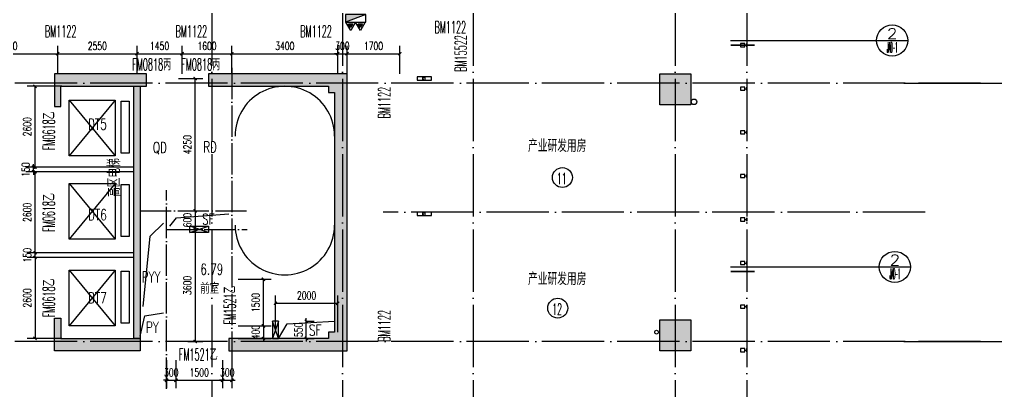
# Model space of a CAD drawing. Extents: x 1980812 to 2578970, y -669191 to 284498.
# Drawn here: x 2022190 to 2053559, y 176668 to 188584 of the extents above; entities that cross this region are included whole.
import ezdxf
from ezdxf.enums import TextEntityAlignment as Align

# ---------------------------------------------------------------- set-up
doc = ezdxf.new("R2010")
doc.units = 0
doc.header["$LTSCALE"] = 1000
doc.header["$MEASUREMENT"] = 0
doc.linetypes.add('DOTE', pattern=[2.42, 2, -0.2, 0.02, -0.2])
for name, color, linetype in [('0-文字（管井）', 53, 'Continuous'), ('0-文字（防火门)', 22, 'Continuous'), ('AXIS', 3, 'Continuous'), ('COLU', 6, 'Continuous'), ('COLU_HATCH', 251, 'Continuous'), ('DIM_SYMB', 3, 'Continuous'), ('dote', 1, 'DOTE'), ('DQ-L', 2, 'Continuous'), ('DQ2', 2, 'Continuous'), ('EQUIP_地漏', 255, 'Continuous'), ('EQUIP_消火栓', 255, 'Continuous'), ('STAIR', 2, 'Continuous'), ('VALVE_喷淋', 255, 'Continuous'), ('VPIPE-雨水', 140, 'Continuous'), ('WALL', 4, 'Continuous'), ('WINDOW', 2, 'Continuous'), ('房号', 231, 'Continuous'), ('房间名称', 7, 'Continuous'), ('看线', 66, 'Continuous'), ('空线', 3, 'Continuous'), ('窗户分隔', 133, 'Continuous'), ('节点', 3, 'Continuous'), ('详细标注', 231, 'Continuous'), ('门窗编号', 56, 'Continuous'), ('门窗编号（回迁图纸）', 56, 'Continuous')]:
    doc.layers.add(name, color=color, linetype=linetype)
doc.styles.add('_TCH_DIM_T3', font='SIMPLEX', dxfattribs={"width": 0.705882, "bigfont": 'GBCBIG'})
doc.styles.add('COMP', font='COMPLEX.shx', dxfattribs={"bigfont": 'hztxt'})
doc.styles.add('D8', font='txtw.shx', dxfattribs={"width": 0.7, "bigfont": 'hztxtw.shx'})
doc.styles.add('HZF', font='ROMANS2', dxfattribs={"width": 0.7, "bigfont": 'HZDF2'})
doc.styles.add('HZTXTW', font='txtw.shx', dxfattribs={"width": 0.6, "bigfont": 'hztxtw.shx'})
doc.dimstyles.new('_TCH_ARCH&&100', dxfattribs={"dimtxt": 255, "dimasz": 100, "dimexe": 250, "dimexo": 300, "dimgap": 122.5, "dimtad": 1, "dimdec": 0, "dimzin": 0, "dimdsep": 46, "dimtxsty": '_TCH_DIM_T3', "dimblk": 'ARCHTICK', "dimcen": 0.09, "dimclrt": 7, "dimazin": 2, "dimtfac": 1, "dimtdec": 0, "dimtix": 1, "dimtmove": 2, "dimatfit": 3, "dimfxl": 1, "dimtolj": 1, "dimtzin": 0, "dimarcsym": 0})

# ---------------------------------------------------------------- blocks, each defined once
blk = doc.blocks.new('_index')
blk.add_line((-0.5, 0), (0.5, 0))
blk.add_circle((0, 0), 0.5)
at = {"style": 'COMP'}
for tag, width, p, p2 in [('1', 2.333333, (-0.17, 0.05), (0.17, 0.05)), ('-', 1.166667, (-0.17, -0.39), (0.17, -0.39))]:
    blk.add_attdef(tag, text='', height=0.34, dxfattribs=dict(at, width=width)).set_placement(p, p2, align=Align.FIT)
blk = doc.blocks.new('A$C28812CA5')
at = {"layer": '房间名称', "style": 'HZTXTW', "width": 0.6}
for p in [(42805, -9712), (42805, -13987)]:
    blk.add_text('产业研发用房', height=400, rotation=0.0006, dxfattribs=at).set_placement(p, align=Align.MIDDLE_CENTER)
blk = doc.blocks.new('_ArchTick')
at = {"color": 0, "linetype": 'ByBlock', "const_width": 0.4}
blk.add_lwpolyline([(-0.5, -0.5), (0.5, 0.5)], dxfattribs=at)
blk = doc.blocks.new('*D75')
at = {"layer": 'Defpoints', "color": 0, "transparency": 16777216}
for p in [(2023850, 180940), (2022688, 178340), (2023850, 178340)]:
    blk.add_point(p, dxfattribs=at)
at = {"layer": '详细标注', "color": 0, "lineweight": -2, "transparency": 16777216}
for p, q in [((2023550, 180940), (2022438, 180940)), ((2022688, 180940), (2022688, 178340)), ((2023550, 178340), (2022438, 178340))]:
    blk.add_line(p, q, dxfattribs=at)
at = {"layer": '详细标注', "color": 0, "lineweight": -2, "transparency": 16777216, "xscale": 100, "yscale": 100, "zscale": 100}
for p, rotation in [((2022688, 180940), 90), ((2022688, 178340), 270)]:
    blk.add_blockref('_ArchTick', p, dxfattribs=dict(at, rotation=rotation))
at = {"layer": '详细标注', "color": 7, "transparency": 16777216, "insert": (2022438, 179640), "char_height": 255, "attachment_point": 5, "rotation": 90, "style": '_TCH_DIM_T3'}
blk.add_mtext('\\A1;2600', dxfattribs=at)
blk = doc.blocks.new('*D76')
at = {"layer": 'Defpoints', "color": 0, "transparency": 16777216}
for p in [(2022688, 181090), (2023850, 181090), (2023850, 180940)]:
    blk.add_point(p, dxfattribs=at)
at = {"layer": '详细标注', "color": 0, "lineweight": -2, "transparency": 16777216}
for p, q in [((2023550, 181090), (2022438, 181090)), ((2022688, 181090), (2022688, 181190)), ((2022688, 180940), (2022688, 181090)), ((2023550, 180940), (2022438, 180940)), ((2022688, 180940), (2022688, 180840))]:
    blk.add_line(p, q, dxfattribs=at)
at = {"layer": '详细标注', "color": 0, "lineweight": -2, "transparency": 16777216, "xscale": 100, "yscale": 100, "zscale": 100}
for p, rotation in [((2022688, 181090), 270), ((2022688, 180940), 90)]:
    blk.add_blockref('_ArchTick', p, dxfattribs=dict(at, rotation=rotation))
at = {"layer": '详细标注', "color": 7, "transparency": 16777216, "insert": (2022438, 181015), "char_height": 255, "attachment_point": 5, "rotation": 90, "style": '_TCH_DIM_T3'}
blk.add_mtext('\\A1;150', dxfattribs=at)
blk = doc.blocks.new('*D77')
at = {"layer": 'Defpoints', "color": 0, "transparency": 16777216}
for p in [(2022688, 183690), (2023850, 183690), (2023850, 181090)]:
    blk.add_point(p, dxfattribs=at)
at = {"layer": '详细标注', "color": 0, "lineweight": -2, "transparency": 16777216}
for p, q in [((2023550, 183690), (2022438, 183690)), ((2022688, 181090), (2022688, 183690)), ((2023550, 181090), (2022438, 181090))]:
    blk.add_line(p, q, dxfattribs=at)
at = {"layer": '详细标注', "color": 0, "lineweight": -2, "transparency": 16777216, "xscale": 100, "yscale": 100, "zscale": 100}
for p, rotation in [((2022688, 183690), 90), ((2022688, 181090), 270)]:
    blk.add_blockref('_ArchTick', p, dxfattribs=dict(at, rotation=rotation))
at = {"layer": '详细标注', "color": 7, "transparency": 16777216, "insert": (2022438, 182390), "char_height": 255, "attachment_point": 5, "rotation": 90, "style": '_TCH_DIM_T3'}
blk.add_mtext('\\A1;2600', dxfattribs=at)
blk = doc.blocks.new('*D78')
at = {"layer": 'Defpoints', "color": 0, "transparency": 16777216}
for p in [(2022638, 183840), (2023850, 183840), (2023850, 183690)]:
    blk.add_point(p, dxfattribs=at)
at = {"layer": '详细标注', "color": 0, "lineweight": -2, "transparency": 16777216}
for p, q in [((2023550, 183840), (2022388, 183840)), ((2022638, 183840), (2022638, 183940)), ((2022638, 183690), (2022638, 183840)), ((2023550, 183690), (2022388, 183690)), ((2022638, 183690), (2022638, 183590))]:
    blk.add_line(p, q, dxfattribs=at)
at = {"layer": '详细标注', "color": 0, "lineweight": -2, "transparency": 16777216, "xscale": 100, "yscale": 100, "zscale": 100}
for p, rotation in [((2022638, 183840), 270), ((2022638, 183690), 90)]:
    blk.add_blockref('_ArchTick', p, dxfattribs=dict(at, rotation=rotation))
at = {"layer": '详细标注', "color": 7, "transparency": 16777216, "insert": (2022388, 183765), "char_height": 255, "attachment_point": 5, "rotation": 90, "style": '_TCH_DIM_T3'}
blk.add_mtext('\\A1;150', dxfattribs=at)
blk = doc.blocks.new('*D79')
at = {"layer": 'Defpoints', "color": 0, "transparency": 16777216}
for p in [(2022688, 186440), (2023850, 186440), (2023850, 183840)]:
    blk.add_point(p, dxfattribs=at)
at = {"layer": '详细标注', "color": 0, "lineweight": -2, "transparency": 16777216}
for p, q in [((2023550, 186440), (2022438, 186440)), ((2022688, 183840), (2022688, 186440)), ((2023550, 183840), (2022438, 183840))]:
    blk.add_line(p, q, dxfattribs=at)
at = {"layer": '详细标注', "color": 0, "lineweight": -2, "transparency": 16777216, "xscale": 100, "yscale": 100, "zscale": 100}
for p, rotation in [((2022688, 186440), 90), ((2022688, 183840), 270)]:
    blk.add_blockref('_ArchTick', p, dxfattribs=dict(at, rotation=rotation))
at = {"layer": '详细标注', "color": 7, "transparency": 16777216, "insert": (2022438, 185140), "char_height": 255, "attachment_point": 5, "rotation": 90, "style": '_TCH_DIM_T3'}
blk.add_mtext('\\A1;2600', dxfattribs=at)
blk = doc.blocks.new('huxingbianhao')
at = {"layer": '房号'}
for centre in [(42972, -10732), (42823, -14927)]:
    blk.add_circle(centre, 320, dxfattribs=at)
at = {"layer": '房号', "style": 'HZTXTW', "width": 0.506757}
for s, p in [('11', (42797, -10945)), ('12', (42648, -15140))]:
    blk.add_text(s, height=358.4, dxfattribs=at).set_placement(p)
blk = doc.blocks.new('*D1727')
at = {"layer": 'Defpoints', "color": 0, "transparency": 16777216}
for p in [(11000, -6200), (12113, -6200), (11000, -7700)]:
    blk.add_point(p, dxfattribs=at)
at = {"layer": '详细标注', "color": 0, "lineweight": -2, "transparency": 16777216}
for p, q in [((11300, -6200), (12363, -6200)), ((12113, -7700), (12113, -6200)), ((11300, -7700), (12363, -7700))]:
    blk.add_line(p, q, dxfattribs=at)
at = {"layer": '详细标注', "color": 0, "lineweight": -2, "transparency": 16777216, "xscale": 100, "yscale": 100, "zscale": 100}
for p, rotation in [((12113, -6200), 90), ((12113, -7700), 270)]:
    blk.add_blockref('_ArchTick', p, dxfattribs=dict(at, rotation=rotation))
at = {"layer": '详细标注', "color": 7, "transparency": 16777216, "insert": (11863, -6950), "char_height": 255, "attachment_point": 5, "rotation": 90, "style": '_TCH_DIM_T3'}
blk.add_mtext('\\A1;1500', dxfattribs=at)
blk = doc.blocks.new('*D1728')
at = {"layer": 'Defpoints', "color": 0, "transparency": 16777216}
for p in [(11000, -7700), (11000, -8100), (12113, -8100)]:
    blk.add_point(p, dxfattribs=at)
at = {"layer": '详细标注', "color": 0, "lineweight": -2, "transparency": 16777216}
for p, q in [((11300, -7700), (12363, -7700)), ((12113, -7700), (12113, -7600)), ((12113, -7700), (12113, -8100)), ((11300, -8100), (12363, -8100)), ((12113, -8100), (12113, -8200))]:
    blk.add_line(p, q, dxfattribs=at)
at = {"layer": '详细标注', "color": 0, "lineweight": -2, "transparency": 16777216, "xscale": 100, "yscale": 100, "zscale": 100}
for p, rotation in [((12113, -7700), 270), ((12113, -8100), 90)]:
    blk.add_blockref('_ArchTick', p, dxfattribs=dict(at, rotation=rotation))
at = {"layer": '详细标注', "color": 7, "transparency": 16777216, "insert": (11863, -7900), "char_height": 255, "attachment_point": 5, "rotation": 90, "style": '_TCH_DIM_T3'}
blk.add_mtext('\\A1;400', dxfattribs=at)
blk = doc.blocks.new('*D1736')
at = {"layer": 'Defpoints', "color": 0, "transparency": 16777216}
for p in [(5500, 1044), (2300, 100), (5500, 100)]:
    blk.add_point(p, dxfattribs=at)
at = {"layer": '详细标注', "color": 0, "lineweight": -2, "transparency": 16777216}
for p, q in [((2300, 400), (2300, 1294)), ((5500, 400), (5500, 1294)), ((2300, 1044), (5500, 1044))]:
    blk.add_line(p, q, dxfattribs=at)
at = {"layer": '详细标注', "color": 0, "lineweight": -2, "transparency": 16777216, "xscale": 100, "yscale": 100, "zscale": 100, "rotation": 180}
blk.add_blockref('_ArchTick', (2300, 1044), dxfattribs=at)
at = {"layer": '详细标注', "color": 0, "lineweight": -2, "transparency": 16777216, "xscale": 100, "yscale": 100, "zscale": 100}
blk.add_blockref('_ArchTick', (5500, 1044), dxfattribs=at)
at = {"layer": '详细标注', "color": 7, "transparency": 16777216, "insert": (3900, 1294), "char_height": 255, "attachment_point": 5, "style": '_TCH_DIM_T3'}
blk.add_mtext('\\A1;3200', dxfattribs=at)
blk = doc.blocks.new('*D1737')
at = {"layer": 'Defpoints', "color": 0, "transparency": 16777216}
for p in [(8050, 1044), (5500, 100), (8050, 100)]:
    blk.add_point(p, dxfattribs=at)
at = {"layer": '详细标注', "color": 0, "lineweight": -2, "transparency": 16777216}
for p, q in [((5500, 400), (5500, 1294)), ((8050, 400), (8050, 1294)), ((5500, 1044), (8050, 1044))]:
    blk.add_line(p, q, dxfattribs=at)
at = {"layer": '详细标注', "color": 0, "lineweight": -2, "transparency": 16777216, "xscale": 100, "yscale": 100, "zscale": 100, "rotation": 180}
blk.add_blockref('_ArchTick', (5500, 1044), dxfattribs=at)
at = {"layer": '详细标注', "color": 0, "lineweight": -2, "transparency": 16777216, "xscale": 100, "yscale": 100, "zscale": 100}
blk.add_blockref('_ArchTick', (8050, 1044), dxfattribs=at)
at = {"layer": '详细标注', "color": 7, "transparency": 16777216, "insert": (6775, 1294), "char_height": 255, "attachment_point": 5, "style": '_TCH_DIM_T3'}
blk.add_mtext('\\A1;2550', dxfattribs=at)
blk = doc.blocks.new('*D1738')
at = {"layer": 'Defpoints', "color": 0, "transparency": 16777216}
for p in [(9500, 1044), (8050, 100), (9500, 100)]:
    blk.add_point(p, dxfattribs=at)
at = {"layer": '详细标注', "color": 0, "lineweight": -2, "transparency": 16777216}
for p, q in [((8050, 400), (8050, 1294)), ((9500, 400), (9500, 1294)), ((8050, 1044), (9500, 1044))]:
    blk.add_line(p, q, dxfattribs=at)
at = {"layer": '详细标注', "color": 0, "lineweight": -2, "transparency": 16777216, "xscale": 100, "yscale": 100, "zscale": 100, "rotation": 180}
blk.add_blockref('_ArchTick', (8050, 1044), dxfattribs=at)
at = {"layer": '详细标注', "color": 0, "lineweight": -2, "transparency": 16777216, "xscale": 100, "yscale": 100, "zscale": 100}
blk.add_blockref('_ArchTick', (9500, 1044), dxfattribs=at)
at = {"layer": '详细标注', "color": 7, "transparency": 16777216, "insert": (8775, 1294), "char_height": 255, "attachment_point": 5, "style": '_TCH_DIM_T3'}
blk.add_mtext('\\A1;1450', dxfattribs=at)
blk = doc.blocks.new('*D1739')
at = {"layer": 'Defpoints', "color": 0, "transparency": 16777216}
for p in [(11100, 1044), (9500, 100), (11100, 100)]:
    blk.add_point(p, dxfattribs=at)
at = {"layer": '详细标注', "color": 0, "lineweight": -2, "transparency": 16777216}
for p, q in [((9500, 400), (9500, 1294)), ((11100, 400), (11100, 1294)), ((9500, 1044), (11100, 1044))]:
    blk.add_line(p, q, dxfattribs=at)
at = {"layer": '详细标注', "color": 0, "lineweight": -2, "transparency": 16777216, "xscale": 100, "yscale": 100, "zscale": 100, "rotation": 180}
blk.add_blockref('_ArchTick', (9500, 1044), dxfattribs=at)
at = {"layer": '详细标注', "color": 0, "lineweight": -2, "transparency": 16777216, "xscale": 100, "yscale": 100, "zscale": 100}
blk.add_blockref('_ArchTick', (11100, 1044), dxfattribs=at)
at = {"layer": '详细标注', "color": 7, "transparency": 16777216, "insert": (10300, 1294), "char_height": 255, "attachment_point": 5, "style": '_TCH_DIM_T3'}
blk.add_mtext('\\A1;1600', dxfattribs=at)
blk = doc.blocks.new('*D1740')
at = {"layer": 'Defpoints', "color": 0, "transparency": 16777216}
for p in [(14500, 1044), (11100, 100), (14500, 100)]:
    blk.add_point(p, dxfattribs=at)
at = {"layer": '详细标注', "color": 0, "lineweight": -2, "transparency": 16777216}
for p, q in [((11100, 400), (11100, 1294)), ((14500, 400), (14500, 1294)), ((11100, 1044), (14500, 1044))]:
    blk.add_line(p, q, dxfattribs=at)
at = {"layer": '详细标注', "color": 0, "lineweight": -2, "transparency": 16777216, "xscale": 100, "yscale": 100, "zscale": 100, "rotation": 180}
blk.add_blockref('_ArchTick', (11100, 1044), dxfattribs=at)
at = {"layer": '详细标注', "color": 0, "lineweight": -2, "transparency": 16777216, "xscale": 100, "yscale": 100, "zscale": 100}
blk.add_blockref('_ArchTick', (14500, 1044), dxfattribs=at)
at = {"layer": '详细标注', "color": 7, "transparency": 16777216, "insert": (12800, 1294), "char_height": 255, "attachment_point": 5, "style": '_TCH_DIM_T3'}
blk.add_mtext('\\A1;3400', dxfattribs=at)
blk = doc.blocks.new('*D1741')
at = {"layer": 'Defpoints', "color": 0, "transparency": 16777216}
for p in [(14800, 1044), (14500, 100), (14800, 100)]:
    blk.add_point(p, dxfattribs=at)
at = {"layer": '详细标注', "color": 0, "lineweight": -2, "transparency": 16777216}
for p, q in [((14500, 400), (14500, 1294)), ((14800, 400), (14800, 1294)), ((14500, 1044), (14400, 1044)), ((14500, 1044), (14800, 1044)), ((14800, 1044), (14900, 1044))]:
    blk.add_line(p, q, dxfattribs=at)
at = {"layer": '详细标注', "color": 0, "lineweight": -2, "transparency": 16777216, "xscale": 100, "yscale": 100, "zscale": 100}
blk.add_blockref('_ArchTick', (14500, 1044), dxfattribs=at)
at = {"layer": '详细标注', "color": 0, "lineweight": -2, "transparency": 16777216, "xscale": 100, "yscale": 100, "zscale": 100, "rotation": 180}
blk.add_blockref('_ArchTick', (14800, 1044), dxfattribs=at)
at = {"layer": '详细标注', "color": 7, "transparency": 16777216, "insert": (14650, 1294), "char_height": 255, "attachment_point": 5, "style": '_TCH_DIM_T3'}
blk.add_mtext('\\A1;300', dxfattribs=at)
blk = doc.blocks.new('*D1742')
at = {"layer": 'Defpoints', "color": 0, "transparency": 16777216}
for p in [(16500, 1044), (14800, 100), (16500, 100)]:
    blk.add_point(p, dxfattribs=at)
at = {"layer": '详细标注', "color": 0, "lineweight": -2, "transparency": 16777216}
for p, q in [((14800, 400), (14800, 1294)), ((16500, 400), (16500, 1294)), ((14800, 1044), (16500, 1044))]:
    blk.add_line(p, q, dxfattribs=at)
at = {"layer": '详细标注', "color": 0, "lineweight": -2, "transparency": 16777216, "xscale": 100, "yscale": 100, "zscale": 100, "rotation": 180}
blk.add_blockref('_ArchTick', (14800, 1044), dxfattribs=at)
at = {"layer": '详细标注', "color": 0, "lineweight": -2, "transparency": 16777216, "xscale": 100, "yscale": 100, "zscale": 100}
blk.add_blockref('_ArchTick', (16500, 1044), dxfattribs=at)
at = {"layer": '详细标注', "color": 7, "transparency": 16777216, "insert": (15650, 1294), "char_height": 255, "attachment_point": 5, "style": '_TCH_DIM_T3'}
blk.add_mtext('\\A1;1700', dxfattribs=at)
blk = doc.blocks.new('*D1751')
at = {"layer": 'Defpoints', "color": 0, "transparency": 16777216}
for p in [(9080, 250), (9918, 250), (9080, -4000)]:
    blk.add_point(p, dxfattribs=at)
at = {"layer": '详细标注', "color": 0, "lineweight": -2, "transparency": 16777216}
for p, q in [((9380, 250), (10168, 250)), ((9918, -4000), (9918, 250)), ((9380, -4000), (10168, -4000))]:
    blk.add_line(p, q, dxfattribs=at)
at = {"layer": '详细标注', "color": 0, "lineweight": -2, "transparency": 16777216, "xscale": 100, "yscale": 100, "zscale": 100}
for p, rotation in [((9918, 250), 90), ((9918, -4000), 270)]:
    blk.add_blockref('_ArchTick', p, dxfattribs=dict(at, rotation=rotation))
at = {"layer": '详细标注', "color": 7, "transparency": 16777216, "insert": (9668, -1875), "char_height": 255, "attachment_point": 5, "rotation": 90, "style": '_TCH_DIM_T3'}
blk.add_mtext('\\A1;4250', dxfattribs=at)
blk = doc.blocks.new('*D1752')
at = {"layer": 'Defpoints', "color": 0, "transparency": 16777216}
for p in [(9380, -4000), (9380, -4600), (9918, -4600)]:
    blk.add_point(p, dxfattribs=at)
at = {"layer": '详细标注', "color": 0, "lineweight": -2, "transparency": 16777216}
for p, q in [((9680, -4000), (10168, -4000)), ((9918, -4000), (9918, -3900)), ((9918, -4000), (9918, -4600)), ((9680, -4600), (10168, -4600)), ((9918, -4600), (9918, -4700))]:
    blk.add_line(p, q, dxfattribs=at)
at = {"layer": '详细标注', "color": 0, "lineweight": -2, "transparency": 16777216, "xscale": 100, "yscale": 100, "zscale": 100}
for p, rotation in [((9918, -4000), 270), ((9918, -4600), 90)]:
    blk.add_blockref('_ArchTick', p, dxfattribs=dict(at, rotation=rotation))
at = {"layer": '详细标注', "color": 7, "transparency": 16777216, "insert": (9668, -4300), "char_height": 255, "attachment_point": 5, "rotation": 90, "style": '_TCH_DIM_T3'}
blk.add_mtext('\\A1;600', dxfattribs=at)
blk = doc.blocks.new('*D1753')
at = {"layer": 'Defpoints', "color": 0, "transparency": 16777216}
for p in [(9380, -4600), (9380, -8200), (9918, -8200)]:
    blk.add_point(p, dxfattribs=at)
at = {"layer": '详细标注', "color": 0, "lineweight": -2, "transparency": 16777216}
for p, q in [((9680, -4600), (10168, -4600)), ((9918, -4600), (9918, -8200)), ((9680, -8200), (10168, -8200))]:
    blk.add_line(p, q, dxfattribs=at)
at = {"layer": '详细标注', "color": 0, "lineweight": -2, "transparency": 16777216, "xscale": 100, "yscale": 100, "zscale": 100}
for p, rotation in [((9918, -4600), 90), ((9918, -8200), 270)]:
    blk.add_blockref('_ArchTick', p, dxfattribs=dict(at, rotation=rotation))
at = {"layer": '详细标注', "color": 7, "transparency": 16777216, "insert": (9668, -6400), "char_height": 255, "attachment_point": 5, "rotation": 90, "style": '_TCH_DIM_T3'}
blk.add_mtext('\\A1;3600', dxfattribs=at)
blk = doc.blocks.new('*D1758')
at = {"layer": 'Defpoints', "color": 0, "transparency": 16777216}
for p in [(9000, -8500), (9300, -8500), (9300, -9445)]:
    blk.add_point(p, dxfattribs=at)
at = {"layer": '详细标注', "color": 0, "lineweight": -2, "transparency": 16777216}
for p, q in [((9000, -8800), (9000, -9695)), ((9300, -8800), (9300, -9695)), ((9000, -9445), (8900, -9445)), ((9000, -9445), (9300, -9445)), ((9300, -9445), (9400, -9445))]:
    blk.add_line(p, q, dxfattribs=at)
at = {"layer": '详细标注', "color": 0, "lineweight": -2, "transparency": 16777216, "xscale": 100, "yscale": 100, "zscale": 100}
blk.add_blockref('_ArchTick', (9000, -9445), dxfattribs=at)
at = {"layer": '详细标注', "color": 0, "lineweight": -2, "transparency": 16777216, "xscale": 100, "yscale": 100, "zscale": 100, "rotation": 180}
blk.add_blockref('_ArchTick', (9300, -9445), dxfattribs=at)
at = {"layer": '详细标注', "color": 7, "transparency": 16777216, "insert": (9150, -9195), "char_height": 255, "attachment_point": 5, "style": '_TCH_DIM_T3'}
blk.add_mtext('\\A1;300', dxfattribs=at)
blk = doc.blocks.new('*D1759')
at = {"layer": 'Defpoints', "color": 0, "transparency": 16777216}
for p in [(9300, -8500), (10800, -8500), (10800, -9445)]:
    blk.add_point(p, dxfattribs=at)
at = {"layer": '详细标注', "color": 0, "lineweight": -2, "transparency": 16777216}
for p, q in [((9300, -8800), (9300, -9695)), ((10800, -8800), (10800, -9695)), ((9300, -9445), (10800, -9445))]:
    blk.add_line(p, q, dxfattribs=at)
at = {"layer": '详细标注', "color": 0, "lineweight": -2, "transparency": 16777216, "xscale": 100, "yscale": 100, "zscale": 100, "rotation": 180}
blk.add_blockref('_ArchTick', (9300, -9445), dxfattribs=at)
at = {"layer": '详细标注', "color": 0, "lineweight": -2, "transparency": 16777216, "xscale": 100, "yscale": 100, "zscale": 100}
blk.add_blockref('_ArchTick', (10800, -9445), dxfattribs=at)
at = {"layer": '详细标注', "color": 7, "transparency": 16777216, "insert": (10050, -9195), "char_height": 255, "attachment_point": 5, "style": '_TCH_DIM_T3'}
blk.add_mtext('\\A1;1500', dxfattribs=at)
blk = doc.blocks.new('*D1760')
at = {"layer": 'Defpoints', "color": 0, "transparency": 16777216}
for p in [(10800, -8500), (11100, -8500), (11100, -9445)]:
    blk.add_point(p, dxfattribs=at)
at = {"layer": '详细标注', "color": 0, "lineweight": -2, "transparency": 16777216}
for p, q in [((10800, -8800), (10800, -9695)), ((11100, -8800), (11100, -9695)), ((10800, -9445), (10700, -9445)), ((10800, -9445), (11100, -9445)), ((11100, -9445), (11200, -9445))]:
    blk.add_line(p, q, dxfattribs=at)
at = {"layer": '详细标注', "color": 0, "lineweight": -2, "transparency": 16777216, "xscale": 100, "yscale": 100, "zscale": 100}
blk.add_blockref('_ArchTick', (10800, -9445), dxfattribs=at)
at = {"layer": '详细标注', "color": 0, "lineweight": -2, "transparency": 16777216, "xscale": 100, "yscale": 100, "zscale": 100, "rotation": 180}
blk.add_blockref('_ArchTick', (11100, -9445), dxfattribs=at)
at = {"layer": '详细标注', "color": 7, "transparency": 16777216, "insert": (10950, -9195), "char_height": 255, "attachment_point": 5, "style": '_TCH_DIM_T3'}
blk.add_mtext('\\A1;300', dxfattribs=at)
blk = doc.blocks.new('*D1761')
at = {"layer": 'Defpoints', "color": 0, "transparency": 16777216}
for p in [(14500, -6972), (12500, -8200), (14500, -8200)]:
    blk.add_point(p, dxfattribs=at)
at = {"layer": '详细标注', "color": 0, "lineweight": -2, "transparency": 16777216}
for p, q in [((12500, -7900), (12500, -6722)), ((14500, -7900), (14500, -6722)), ((12500, -6972), (14500, -6972))]:
    blk.add_line(p, q, dxfattribs=at)
at = {"layer": '详细标注', "color": 0, "lineweight": -2, "transparency": 16777216, "xscale": 100, "yscale": 100, "zscale": 100, "rotation": 180}
blk.add_blockref('_ArchTick', (12500, -6972), dxfattribs=at)
at = {"layer": '详细标注', "color": 0, "lineweight": -2, "transparency": 16777216, "xscale": 100, "yscale": 100, "zscale": 100}
blk.add_blockref('_ArchTick', (14500, -6972), dxfattribs=at)
at = {"layer": '详细标注', "color": 7, "transparency": 16777216, "insert": (13500, -6722), "char_height": 255, "attachment_point": 5, "style": '_TCH_DIM_T3'}
blk.add_mtext('\\A1;2000', dxfattribs=at)
blk = doc.blocks.new('*D1763')
at = {"layer": 'Defpoints', "color": 0, "transparency": 16777216}
for p in [(13180, -7550), (13491, -7550), (13180, -8100)]:
    blk.add_point(p, dxfattribs=at)
at = {"layer": '详细标注', "color": 0, "lineweight": -2, "transparency": 16777216}
for p, q in [((13491, -7550), (13491, -7450)), ((13480, -7550), (13741, -7550)), ((13491, -8100), (13491, -7550)), ((13480, -8100), (13741, -8100)), ((13491, -8100), (13491, -8200))]:
    blk.add_line(p, q, dxfattribs=at)
at = {"layer": '详细标注', "color": 0, "lineweight": -2, "transparency": 16777216, "xscale": 100, "yscale": 100, "zscale": 100}
for p, rotation in [((13491, -7550), 270), ((13491, -8100), 90)]:
    blk.add_blockref('_ArchTick', p, dxfattribs=dict(at, rotation=rotation))
at = {"layer": '详细标注', "color": 7, "transparency": 16777216, "insert": (13241, -7825), "char_height": 255, "attachment_point": 5, "rotation": 90, "style": '_TCH_DIM_T3'}
blk.add_mtext('\\A1;550', dxfattribs=at)
blk = doc.blocks.new('4~10层墙柱')
at = {"layer": 'COLU_HATCH'}
h = blk.add_hatch(color=256, dxfattribs=at)
h.dxf.hatch_style = 1
h.paths.add_polyline_path([(61802, -1133198), (62802, -1133198), (62802, -1134198), (61802, -1134198)])
h = blk.add_hatch(color=256, dxfattribs=at)
h.dxf.hatch_style = 1
h.paths.add_polyline_path([(70702, -1134198), (69702, -1134198), (69702, -1133198), (70702, -1133198)])
h = blk.add_hatch(color=256, dxfattribs=at)
h.dxf.hatch_style = 1
h.paths.add_polyline_path([(61802, -1148698), (62202, -1148698), (62202, -1144848), (62402, -1144848), (62402, -1144648), (70102, -1144648), (70102, -1144848), (70302, -1144848), (70302, -1148048), (70702, -1148048), (70702, -1144248), (61802, -1144248)])
h = blk.add_hatch(color=256, dxfattribs=at)
h.dxf.hatch_style = 1
h.paths.add_polyline_path([(61802, -1153648), (62852, -1153648), (62852, -1153448), (62202, -1153448), (62202, -1150698), (61802, -1150698)])
h = blk.add_hatch(color=256, dxfattribs=at)
h.dxf.hatch_style = 1
h.paths.add_polyline_path([(62202, -1150898), (70302, -1150898), (70302, -1151098), (62202, -1151098)])
h = blk.add_hatch(color=256, dxfattribs=at)
h.dxf.hatch_style = 1
h.paths.add_polyline_path([(70702, -1153648), (69652, -1153648), (69652, -1153448), (70302, -1153448), (70302, -1150898), (70702, -1150898)])
at = {"layer": 'COLU'}
for points in [[(61802, -1133198), (62802, -1133198), (62802, -1134198), (61802, -1134198)], [(70702, -1134198), (69702, -1134198), (69702, -1133198), (70702, -1133198)], [(61802, -1148698), (62202, -1148698), (62202, -1144848), (62402, -1144848), (62402, -1144648), (70102, -1144648), (70102, -1144848), (70302, -1144848), (70302, -1148048), (70702, -1148048), (70702, -1144248), (61802, -1144248)], [(61802, -1153648), (62852, -1153648), (62852, -1153448), (62202, -1153448), (62202, -1150698), (61802, -1150698)], [(62202, -1150898), (70302, -1150898), (70302, -1151098), (62202, -1151098)], [(70702, -1153648), (69652, -1153648), (69652, -1153448), (70302, -1153448), (70302, -1150898), (70702, -1150898)]]:
    blk.add_lwpolyline(points, close=True, dxfattribs=at)
blk = doc.blocks.new('灭火器')
at = {"layer": 'VALVE_喷淋'}
for points in [[(-87, 50), (-156, 170), (-225, 50)], [(225, 50), (156, 170), (87, 50)]]:
    blk.add_hatch(color=8, dxfattribs=at).paths.add_polyline_path(points)
at = {"layer": 'EQUIP_消火栓'}
for p, q in [((-156, 270), (-312, 0)), ((-156, 170), (-225, 50)), ((-225, 50), (-87, 50)), ((0, 0), (-156, 270)), ((-87, 50), (-156, 170)), ((156, 270), (0, 0)), ((0, 0), (312, 0)), ((156, 170), (87, 50)), ((87, 50), (225, 50)), ((312, 0), (156, 270)), ((225, 50), (156, 170)), ((-312, 0), (0, 0))]:
    blk.add_line(p, q, dxfattribs=at)
blk = doc.blocks.new('$TwtSys$00000434')
for p, q in [((-0.5, 0.5), (-0.5, -0.5)), ((-0.5, -0.5), (0.5, 0.5)), ((0.5, 0.5), (-0.5, 0.5)), ((0.5, -0.5), (0.5, 0.5)), ((-0.5, -0.5), (0.5, -0.5))]:
    blk.add_line(p, q)
blk.add_solid([(0.5, -0.5), (0.5, 0.5), (-0.5, -0.5)])
blk = doc.blocks.new('STSHTBHSWTBH')
at = {"layer": 'VPIPE-雨水', "linetype": 'Continuous'}
for centre, radius in [((684474, -93653), 90), ((683274, -101053), 60)]:
    blk.add_circle(centre, radius, dxfattribs=at)
at = {"layer": 'EQUIP_消火栓', "xscale": 650.0000000000002, "yscale": 240, "zscale": 650.0000000000002, "rotation": 179.9999984285999}
blk.add_blockref('$TwtSys$00000434', (673599, -90973), dxfattribs=at)
at = {"layer": 'EQUIP_消火栓', "xscale": -1, "rotation": 180}
blk.add_blockref('灭火器', (673599, -91093), dxfattribs=at)
blk = doc.blocks.new('A$C176F6898')
at = {"layer": 'dote'}
blk.add_blockref('STSHTBHSWTBH', (-637274, 85353), dxfattribs=at)
blk = doc.blocks.new('DQ-EL-D1')
at = {"layer": 'DQ2'}
blk.add_lwpolyline([(-230, -50), (230, -50), (230, 50), (-230, 50)], close=True, dxfattribs=at)
at = {"layer": 'DQ2', "style": 'D8', "width": 0.7}
blk.add_text('D1', height=80, dxfattribs=at).set_placement((-8, 0), align=Align.MIDDLE)
blk = doc.blocks.new('A$C38520B5C')
at = {"layer": 'DQ-L'}
for p in [(38534, -7550), (38534, -11900)]:
    blk.add_blockref('DQ-EL-D1', p, dxfattribs=at)
blk = doc.blocks.new('sthnsth')
at = {"layer": '门窗编号（回迁图纸）', "style": 'HZTXTW', "width": 0.5}
blk.add_text('BM1122', height=380, dxfattribs=at).set_placement((2008429, 252506))
blk = doc.blocks.new('sshsgrs')
at = {"layer": '门窗编号（回迁图纸）', "style": 'HZTXTW', "width": 0.5}
blk.add_text('BM15522', height=380, dxfattribs=at).set_placement((2000831, 252506))
blk = doc.blocks.new('strhsrthstr')
at = {"layer": '门窗编号'}
for p in [(14573, 0), (18775, 0), (22784, 0), (27098, 132)]:
    blk.add_blockref('sthnsth', p, dxfattribs=at)
at = {"layer": '门窗编号', "rotation": 90}
for name, p in [('sshsgrs', (2289066, -1749438)), ('sthnsth', (2286607, -1758535)), ('sthnsth', (2286607, -1765703))]:
    blk.add_blockref(name, p, dxfattribs=at)
blk = doc.blocks.new('竖梃0903')
at = {"layer": '窗户分隔'}
blk.add_line((115028288, 22648046), (115028222, 22648046), dxfattribs=at)
for points in [[(115028222, 22648096), (115028225, 22648096), (115028225, 22647996), (115028222, 22647996)], [(115028288, 22648096), (115028422, 22648096), (115028422, 22647996), (115028288, 22647996)]]:
    blk.add_lwpolyline(points, close=True, dxfattribs=at)
blk = doc.blocks.new('A$C4CED5D62')
at = {"layer": 'DIM_SYMB'}
for p, q in [((12600, -8100), (12400, -7550)), ((12600, -7550), (12400, -8100))]:
    blk.add_line(p, q, dxfattribs=at)
blk.add_lwpolyline([(12600, -8100), (12600, -7550), (12400, -7550), (12400, -8100)], close=True, dxfattribs=at)
at = {"layer": 'dote', "ltscale": 0.5}
for p, q in [((11100, 587.5), (11100, -9019.5)), ((9000, -9715.5), (9000, -3337)), ((8150, -4000), (11589.5, -4000)), ((9000, -4600), (11589.5, -4600))]:
    blk.add_line(p, q, dxfattribs=at)
at = {"layer": 'STAIR'}
for centre, start, end in [((12800, -1600.3), 359.99994, 180), ((12800, -4460), 180, 0.00006)]:
    blk.add_arc(centre, 1600, start, end, dxfattribs=at)
at = {"layer": 'WINDOW', "color": 1}
for p, q in [((7343.9, -444.3), (5868.6, -2232.7)), ((5868.6, -444.3), (7343.9, -2232.7)), ((7343.9, -3119), (5868.6, -4907.4)), ((5868.6, -3119), (7343.9, -4907.4)), ((7343.9, -5905.1), (5868.6, -7693.4)), ((5868.6, -5905.1), (7343.9, -7693.4))]:
    blk.add_line(p, q, dxfattribs=at)
for points in [[(5868.6, -444.3), (7343.9, -444.3), (7343.9, -2232.7), (5868.6, -2232.7)], [(7539.9, -481), (7797.6, -481), (7797.6, -2153.1), (7539.9, -2153.1)], [(5868.6, -3119), (7343.9, -3119), (7343.9, -4907.4), (5868.6, -4907.4)], [(7539.9, -3155.8), (7797.6, -3155.8), (7797.6, -4827.8), (7539.9, -4827.8)], [(5868.6, -5905.1), (7343.9, -5905.1), (7343.9, -7693.4), (5868.6, -7693.4)], [(7539.9, -5941.8), (7797.6, -5941.8), (7797.6, -7613.8), (7539.9, -7613.8)]]:
    blk.add_lwpolyline(points, close=True, dxfattribs=at)
at = {"layer": '看线'}
for p, q in [((7950, -2600), (5600, -2600)), ((7950, -2750), (5600, -2750)), ((7950, -5350), (5600, -5350)), ((7950, -5500), (5600, -5500))]:
    blk.add_line(p, q, dxfattribs=at)
at = {"layer": '空线'}
for p, q in [((9750, -4700), (10350, -4500)), ((10350, -4700), (9750, -4500))]:
    blk.add_line(p, q, dxfattribs=at)
for points in [[(9100, -4500), (9320.9, -4223.1), (11000, -4100)], [(8250, -7075), (8469.6, -4813.8), (8900, -4400)], [(8150, -8025), (8301.4, -7371.4), (8900, -7275)], [(12600, -8100), (12874, -7634.4), (14400, -7550)]]:
    blk.add_lwpolyline(points, dxfattribs=at)
blk.add_lwpolyline([(9750, -4500), (10350, -4500), (10350, -4700), (9750, -4700)], close=True, dxfattribs=at)
at = {"layer": '0-文字（管井）', "style": 'HZF', "width": 0.7}
for s, p in [('PYY', (8501, -6126.7)), ('PY', (8542.3, -7742.3)), ('SF', (13776.3, -7835))]:
    blk.add_text(s, height=350, dxfattribs=at).set_placement(p, align=Align.MIDDLE_CENTER)
at = {"layer": '0-文字（防火门)', "style": 'HZTXTW', "width": 0.5}
for s, p in [('FM0818丙', (7895.7, 510.2, 200)), ('FM0818丙', (9471.2, 510.2, 200)), ('FM1521乙', (9393.7, -8806.5))]:
    blk.add_text(s, height=380, dxfattribs=at).set_placement(p)
blk.add_text('FM1521乙', height=380, rotation=90, dxfattribs=at).set_placement((11222.4, -7649.5))
at = {"layer": '房间名称', "style": 'HZF', "width": 0.7}
for s, p in [('DT5', (6777.1, -1219.9)), ('QD', (8784.8, -1968.3)), ('RD', (10397.3, -1953.8)), ('DT6', (6777.1, -4128.5)), ('SF', (10341.1, -4271.2)), ('6.79', (10453.8, -5879)), ('前室', (10385.2, -6493.4)), ('DT7', (6777.1, -6798.5))]:
    blk.add_text(s, height=350, dxfattribs=at).set_placement(p, align=Align.MIDDLE_CENTER)
at = {"layer": '详细标注'}
for p1, p2, distance, picture, middle in [((2300, 100), (5500, 100), 943.6, '*D1736', (3900, 1293.6)), ((5500, 100), (8050, 100), 943.6, '*D1737', (6775, 1293.6)), ((8050, 100), (9500, 100), 943.6, '*D1738', (8775, 1293.6)), ((9500, 100), (11100, 100), 943.6, '*D1739', (10300, 1293.6)), ((11100, 100), (14500, 100), 943.6, '*D1740', (12800, 1293.6)), ((14500, 100), (14800, 100), 943.6, '*D1741', (14650, 1293.6)), ((14800, 100), (16500, 100), 943.6, '*D1742', (15650, 1293.6)), ((9079.5, -4000), (9079.5, 250), -838.7, '*D1751', (9668.2, -1875)), ((9379.5, -4000), (9379.5, -4600), 538.7, '*D1752', (9668.2, -4300)), ((9379.5, -4600), (9379.5, -8200), 538.7, '*D1753', (9668.2, -6400)), ((11000, -7700), (11000, -6200), -1112.7, '*D1727', (11862.7, -6950)), ((12500, -8200), (14500, -8200), 1227.9, '*D1761', (13500, -6722.1)), ((13180, -8100), (13180, -7550), -311.5, '*D1763', (13241.5, -7825)), ((11000, -7700), (11000, -8100), 1112.7, '*D1728', (11862.7, -7900)), ((9000, -8500), (9300, -8500), -945.1, '*D1758', (9150, -9195.1)), ((9300, -8500), (10800, -8500), -945.1, '*D1759', (10050, -9195.1)), ((10800, -8500), (11100, -8500), -945.1, '*D1760', (10950, -9195.1))]:
    dim = blk.add_aligned_dim(p1=p1, p2=p2, distance=distance, dimstyle='_TCH_ARCH&&100', dxfattribs=at)
    dim.commit()
    dim.dimension.update_dxf_attribs({"geometry": picture, "text_midpoint": middle})

msp = doc.modelspace()

# ---------------------------------------------------------------- linework, layer by layer
at = {"layer": 'AXIS'}
for p, q in [((2050610.3, 186540.5), (2054559.1, 186540.5)), ((2050610.3, 178240.5), (2054559.1, 178240.5))]:
    msp.add_line(p, q, dxfattribs=at)
at = {"layer": 'dote'}
for p, q in [((2028366.5, 203617.7), (2028366.5, 161516.8)), ((2032566.5, 203617.7), (2032566.5, 162515.4)), ((2036766.5, 203617.7), (2036766.5, 161516.8)), ((2043266.5, 203617.7), (2043266.5, 161516.8)), ((2045566.5, 203617.7), (2045566.5, 161516.8)), ((2053079.9, 186540.5), (1988213, 186540.5)), ((2051298, 182390.5), (2033875.2, 182390.5)), ((2053079.9, 178240.5), (1988213, 178240.5))]:
    msp.add_line(p, q, dxfattribs=at)
at = {"layer": '节点'}
for p, q in [((2045044.2, 187909.5), (2049737.4, 187909.5)), ((2045044.2, 180636.2), (2049824.8, 180636.2))]:
    msp.add_line(p, q, dxfattribs=at)
at = {"layer": '节点', "ltscale": 0.5, "const_width": 50}
for points in [[(2045044.2, 187759.5), (2045822.2, 187759.5)], [(2045044.2, 180486.2), (2045822.2, 180486.2)]]:
    msp.add_lwpolyline(points, dxfattribs=at)

# ---------------------------------------------------------------- block references
at = {"layer": 'COLU', "rotation": 270}
msp.add_blockref('4~10层墙柱', (3176964.6, 248642.3), dxfattribs=at)
at = {"layer": 'DQ-L'}
msp.add_blockref('A$C38520B5C', (1996666.5, 194240.5), dxfattribs=at)
at = {"layer": 'EQUIP_地漏'}
msp.add_blockref('A$C176F6898', (1996666.5, 194240.5), dxfattribs=at)
at = {"layer": 'WALL'}
msp.add_blockref('A$C4CED5D62', (2017916.5, 186440.5), dxfattribs=at)
at = {"layer": 'WINDOW', "xscale": -1}
for p in [(117073788.3, -22460285.3), (117073788.3, -22461685.3), (117073788.3, -22463085.3), (117073788.3, -22464485.3), (117073788.3, -22465885.3), (117073788.3, -22467285.3), (117073788.3, -22468685.3), (117073788.3, -22470085.3)]:
    msp.add_blockref('竖梃0903', p, dxfattribs=at)
at = {"layer": '房号'}
for name in ['A$C28812CA5', 'huxingbianhao']:
    msp.add_blockref(name, (1996666.5, 194240.5), dxfattribs=at)
at = {"layer": '节点', "color": 3, "ltscale": 0.5}
ref = msp.add_blockref('_index', (2050237.4, 187909.5), dxfattribs=dict(at, xscale=1000.000000050349, yscale=1000.000000050349, zscale=1000.000000050349))
ref.add_attrib('1', '2', dxfattribs={"layer": '0', "height": 340, "rotation": 360, "style": 'COMP', "width": 1.5}).set_placement((2050067.4, 187959.5), (2050407.4, 187959.5), align=Align.FIT)
ref.add_attrib('-', 'JAD-1', dxfattribs={"layer": '0', "height": 340, "style": 'COMP', "width": 0.225806}).set_placement((2050067.4, 187519.5), (2050407.4, 187519.5), align=Align.FIT)
ref = msp.add_blockref('_index', (2050324.8, 180636.2), dxfattribs=dict(at, xscale=1000.000000050349, yscale=1000.000000050349, zscale=1000.000000050349))
ref.add_attrib('1', '2', dxfattribs={"layer": '0', "height": 340, "rotation": 360, "style": 'COMP', "width": 1.5}).set_placement((2050154.8, 180686.2), (2050494.8, 180686.2), align=Align.FIT)
ref.add_attrib('-', 'JAD-1', dxfattribs={"layer": '0', "height": 340, "style": 'COMP', "width": 0.225806}).set_placement((2050154.8, 180246.2), (2050494.8, 180246.2), align=Align.FIT)
at = {"layer": '门窗编号（回迁图纸）'}
msp.add_blockref('strhsrthstr', (0, -64491), dxfattribs=at)

# ---------------------------------------------------------------- texts
at = {"layer": '0-文字（防火门)', "style": 'HZTXTW', "width": 0.5}
for p in [(2023322.3, 184384.3, 200), (2023322.3, 181760, 200), (2023322.3, 179018.4, 200)]:
    msp.add_text('FM0618乙', height=380, rotation=90, dxfattribs=at).set_placement(p)
at = {"layer": '房间名称', "style": 'HZTXTW', "width": 0.6}
msp.add_text('高区电梯', height=400, rotation=90.00057, dxfattribs=at).set_placement((2025226.8, 183508.1, -200), align=Align.MIDDLE_CENTER)

# ---------------------------------------------------------------- dimensions: what is measured, and where the dimension line sits
at = {"layer": '详细标注'}
for p1, p2, distance, picture, middle in [((2023850.3, 183840.5), (2023850.3, 186440.5), 1162.5, '*D79', (2022437.8, 185140.5)), ((2023850.3, 183690.5), (2023850.3, 183840.5), 1212.5, '*D78', (2022387.8, 183765.5)), ((2023850.3, 181090.5), (2023850.3, 183690.5), 1162.5, '*D77', (2022437.8, 182390.5)), ((2023850.3, 180940.5), (2023850.3, 181090.5), 1162.5, '*D76', (2022437.8, 181015.5)), ((2023850.3, 180940.5), (2023850.3, 178340.5), -1162.5, '*D75', (2022437.8, 179640.5))]:
    dim = msp.add_aligned_dim(p1=p1, p2=p2, distance=distance, dimstyle='_TCH_ARCH&&100', dxfattribs=at)
    dim.commit()
    dim.dimension.update_dxf_attribs({"geometry": picture, "text_midpoint": middle})

doc.saveas('drawing.dxf')
